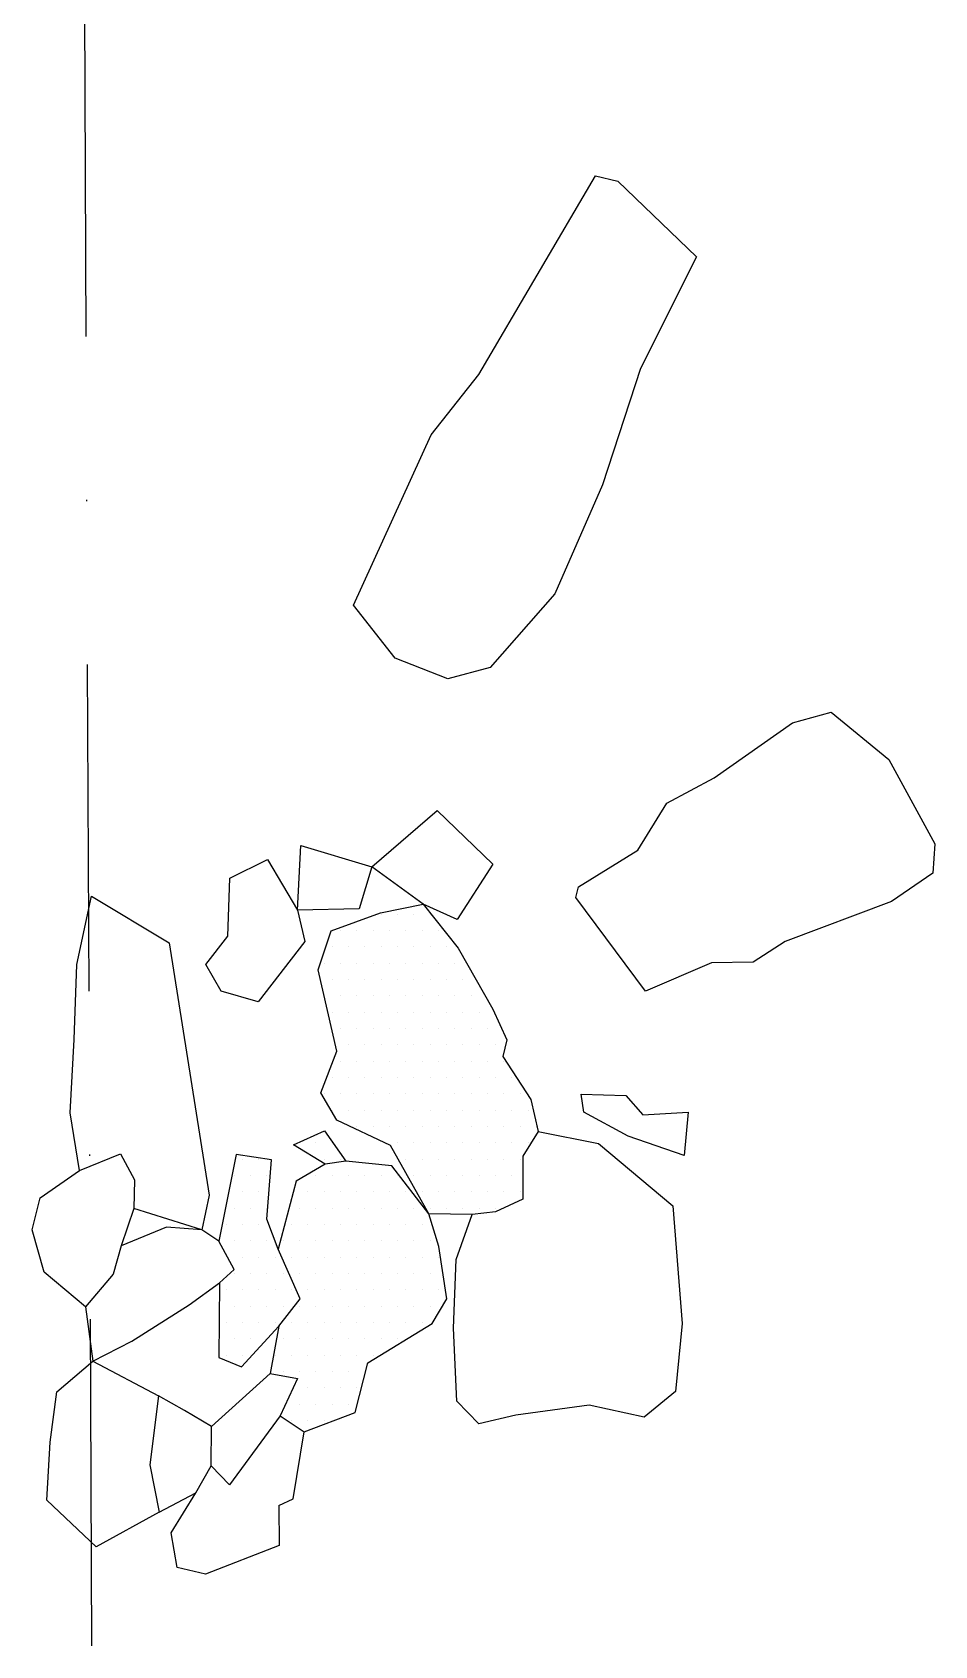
# Model space of a CAD drawing. Header units: metres. Extents: x -389 to -245, y -1900 to -1540.
# Drawn here: x -388.6 to -319.5, y -1899.7 to -1776.3 of the extents above; entities that cross this region are included whole.
import ezdxf

# ---------------------------------------------------------------- set-up
doc = ezdxf.new("R2010")
doc.units = ezdxf.units.M
doc.header["$LTSCALE"] = 25
doc.header["$MEASUREMENT"] = 0
doc.linetypes.add('STRICHPUNKTX2', pattern=[2, 1, -0.5, 0, -0.5])
doc.layers.get('0').update_dxf_attribs({"linetype": 'CONTINUOUS'})
for name, color, linetype in [('GRABUNGSGRENZE', 3, 'STRICHPUNKTX2'), ('STEINE', 4, 'CONTINUOUS'), ('STEINESCHRAFF', 4, 'CONTINUOUS')]:
    doc.layers.add(name, color=color, linetype=linetype)

# ---------------------------------------------------------------- blocks, each defined once
blk = doc.blocks.new('*X11')
at = {"color": 0}
for p, q in [((-361.875, -1843.75), (-361.875, -1843.75)), ((-360.625, -1843.75), (-360.625, -1843.75)), ((-359.375, -1843.75), (-359.375, -1843.75)), ((-358.125, -1843.75), (-358.125, -1843.75)), ((-365, -1845), (-365, -1845)), ((-363.75, -1845), (-363.75, -1845)), ((-362.5, -1845), (-362.5, -1845)), ((-361.25, -1845), (-361.25, -1845)), ((-360, -1845), (-360, -1845)), ((-358.75, -1845), (-358.75, -1845)), ((-357.5, -1845), (-357.5, -1845)), ((-365.625, -1846.25), (-365.625, -1846.25)), ((-364.375, -1846.25), (-364.375, -1846.25)), ((-363.125, -1846.25), (-363.125, -1846.25)), ((-361.875, -1846.25), (-361.875, -1846.25)), ((-360.625, -1846.25), (-360.625, -1846.25)), ((-359.375, -1846.25), (-359.375, -1846.25)), ((-358.125, -1846.25), (-358.125, -1846.25)), ((-356.875, -1846.25), (-356.875, -1846.25)), ((-366.25, -1847.5), (-366.25, -1847.5)), ((-365, -1847.5), (-365, -1847.5)), ((-363.75, -1847.5), (-363.75, -1847.5)), ((-362.5, -1847.5), (-362.5, -1847.5)), ((-361.25, -1847.5), (-361.25, -1847.5)), ((-360, -1847.5), (-360, -1847.5)), ((-358.75, -1847.5), (-358.75, -1847.5)), ((-357.5, -1847.5), (-357.5, -1847.5)), ((-356.25, -1847.5), (-356.25, -1847.5)), ((-365.625, -1848.75), (-365.625, -1848.75)), ((-364.375, -1848.75), (-364.375, -1848.75)), ((-363.125, -1848.75), (-363.125, -1848.75)), ((-361.875, -1848.75), (-361.875, -1848.75)), ((-360.625, -1848.75), (-360.625, -1848.75)), ((-359.375, -1848.75), (-359.375, -1848.75)), ((-358.125, -1848.75), (-358.125, -1848.75)), ((-356.875, -1848.75), (-356.875, -1848.75)), ((-355.625, -1848.75), (-355.625, -1848.75)), ((-366.25, -1850), (-366.25, -1850)), ((-365, -1850), (-365, -1850)), ((-363.75, -1850), (-363.75, -1850)), ((-362.5, -1850), (-362.5, -1850)), ((-361.25, -1850), (-361.25, -1850)), ((-360, -1850), (-360, -1850)), ((-358.75, -1850), (-358.75, -1850)), ((-357.5, -1850), (-357.5, -1850)), ((-356.25, -1850), (-356.25, -1850)), ((-355, -1850), (-355, -1850)), ((-365.625, -1851.25), (-365.625, -1851.25)), ((-364.375, -1851.25), (-364.375, -1851.25)), ((-363.125, -1851.25), (-363.125, -1851.25)), ((-361.875, -1851.25), (-361.875, -1851.25)), ((-360.625, -1851.25), (-360.625, -1851.25)), ((-359.375, -1851.25), (-359.375, -1851.25)), ((-358.125, -1851.25), (-358.125, -1851.25)), ((-356.875, -1851.25), (-356.875, -1851.25)), ((-355.625, -1851.25), (-355.625, -1851.25)), ((-354.375, -1851.25), (-354.375, -1851.25)), ((-365, -1852.5), (-365, -1852.5)), ((-363.75, -1852.5), (-363.75, -1852.5)), ((-362.5, -1852.5), (-362.5, -1852.5)), ((-361.25, -1852.5), (-361.25, -1852.5)), ((-360, -1852.5), (-360, -1852.5)), ((-358.75, -1852.5), (-358.75, -1852.5)), ((-357.5, -1852.5), (-357.5, -1852.5)), ((-356.25, -1852.5), (-356.25, -1852.5)), ((-355, -1852.5), (-355, -1852.5)), ((-353.75, -1852.5), (-353.75, -1852.5)), ((-364.375, -1853.75), (-364.375, -1853.75)), ((-363.125, -1853.75), (-363.125, -1853.75)), ((-361.875, -1853.75), (-361.875, -1853.75)), ((-360.625, -1853.75), (-360.625, -1853.75)), ((-359.375, -1853.75), (-359.375, -1853.75)), ((-358.125, -1853.75), (-358.125, -1853.75)), ((-356.875, -1853.75), (-356.875, -1853.75)), ((-355.625, -1853.75), (-355.625, -1853.75)), ((-354.375, -1853.75), (-354.375, -1853.75)), ((-353.125, -1853.75), (-353.125, -1853.75)), ((-365, -1855), (-365, -1855)), ((-363.75, -1855), (-363.75, -1855)), ((-362.5, -1855), (-362.5, -1855)), ((-361.25, -1855), (-361.25, -1855)), ((-360, -1855), (-360, -1855)), ((-358.75, -1855), (-358.75, -1855)), ((-357.5, -1855), (-357.5, -1855)), ((-356.25, -1855), (-356.25, -1855)), ((-355, -1855), (-355, -1855)), ((-353.75, -1855), (-353.75, -1855)), ((-352.5, -1855), (-352.5, -1855)), ((-365.625, -1856.25), (-365.625, -1856.25)), ((-364.375, -1856.25), (-364.375, -1856.25)), ((-363.125, -1856.25), (-363.125, -1856.25)), ((-361.875, -1856.25), (-361.875, -1856.25)), ((-360.625, -1856.25), (-360.625, -1856.25)), ((-359.375, -1856.25), (-359.375, -1856.25)), ((-358.125, -1856.25), (-358.125, -1856.25)), ((-356.875, -1856.25), (-356.875, -1856.25)), ((-355.625, -1856.25), (-355.625, -1856.25)), ((-354.375, -1856.25), (-354.375, -1856.25)), ((-353.125, -1856.25), (-353.125, -1856.25)), ((-351.875, -1856.25), (-351.875, -1856.25)), ((-366.25, -1857.5), (-366.25, -1857.5)), ((-365, -1857.5), (-365, -1857.5)), ((-363.75, -1857.5), (-363.75, -1857.5)), ((-362.5, -1857.5), (-362.5, -1857.5)), ((-361.25, -1857.5), (-361.25, -1857.5)), ((-360, -1857.5), (-360, -1857.5)), ((-358.75, -1857.5), (-358.75, -1857.5)), ((-357.5, -1857.5), (-357.5, -1857.5)), ((-356.25, -1857.5), (-356.25, -1857.5)), ((-355, -1857.5), (-355, -1857.5)), ((-353.75, -1857.5), (-353.75, -1857.5)), ((-352.5, -1857.5), (-352.5, -1857.5)), ((-351.25, -1857.5), (-351.25, -1857.5)), ((-365.625, -1858.75), (-365.625, -1858.75)), ((-364.375, -1858.75), (-364.375, -1858.75)), ((-363.125, -1858.75), (-363.125, -1858.75)), ((-361.875, -1858.75), (-361.875, -1858.75)), ((-360.625, -1858.75), (-360.625, -1858.75)), ((-359.375, -1858.75), (-359.375, -1858.75)), ((-358.125, -1858.75), (-358.125, -1858.75)), ((-356.875, -1858.75), (-356.875, -1858.75)), ((-355.625, -1858.75), (-355.625, -1858.75)), ((-354.375, -1858.75), (-354.375, -1858.75)), ((-353.125, -1858.75), (-353.125, -1858.75)), ((-351.875, -1858.75), (-351.875, -1858.75)), ((-350.625, -1858.75), (-350.625, -1858.75)), ((-363.75, -1860), (-363.75, -1860)), ((-362.5, -1860), (-362.5, -1860)), ((-361.25, -1860), (-361.25, -1860)), ((-360, -1860), (-360, -1860)), ((-358.75, -1860), (-358.75, -1860)), ((-357.5, -1860), (-357.5, -1860)), ((-356.25, -1860), (-356.25, -1860)), ((-355, -1860), (-355, -1860)), ((-353.75, -1860), (-353.75, -1860)), ((-352.5, -1860), (-352.5, -1860)), ((-351.25, -1860), (-351.25, -1860)), ((-350, -1860), (-350, -1860)), ((-368.125, -1861.25), (-368.125, -1861.25)), ((-366.875, -1861.25), (-366.875, -1861.25)), ((-365.625, -1861.25), (-365.625, -1861.25)), ((-360.625, -1861.25), (-360.625, -1861.25)), ((-359.375, -1861.25), (-359.375, -1861.25)), ((-358.125, -1861.25), (-358.125, -1861.25)), ((-356.875, -1861.25), (-356.875, -1861.25)), ((-355.625, -1861.25), (-355.625, -1861.25)), ((-354.375, -1861.25), (-354.375, -1861.25)), ((-353.125, -1861.25), (-353.125, -1861.25)), ((-351.875, -1861.25), (-351.875, -1861.25)), ((-350.625, -1861.25), (-350.625, -1861.25)), ((-372.5, -1862.5), (-372.5, -1862.5)), ((-371.25, -1862.5), (-371.25, -1862.5)), ((-366.25, -1862.5), (-366.25, -1862.5)), ((-365, -1862.5), (-365, -1862.5)), ((-360, -1862.5), (-360, -1862.5)), ((-358.75, -1862.5), (-358.75, -1862.5)), ((-357.5, -1862.5), (-357.5, -1862.5)), ((-356.25, -1862.5), (-356.25, -1862.5)), ((-355, -1862.5), (-355, -1862.5)), ((-353.75, -1862.5), (-353.75, -1862.5)), ((-352.5, -1862.5), (-352.5, -1862.5)), ((-351.25, -1862.5), (-351.25, -1862.5)), ((-373.125, -1863.75), (-373.125, -1863.75)), ((-371.875, -1863.75), (-371.875, -1863.75)), ((-370.625, -1863.75), (-370.625, -1863.75)), ((-366.875, -1863.75), (-366.875, -1863.75)), ((-365.625, -1863.75), (-365.625, -1863.75)), ((-364.375, -1863.75), (-364.375, -1863.75)), ((-363.125, -1863.75), (-363.125, -1863.75)), ((-361.875, -1863.75), (-361.875, -1863.75)), ((-360.625, -1863.75), (-360.625, -1863.75)), ((-359.375, -1863.75), (-359.375, -1863.75)), ((-358.125, -1863.75), (-358.125, -1863.75)), ((-356.875, -1863.75), (-356.875, -1863.75)), ((-355.625, -1863.75), (-355.625, -1863.75)), ((-354.375, -1863.75), (-354.375, -1863.75)), ((-353.125, -1863.75), (-353.125, -1863.75)), ((-351.875, -1863.75), (-351.875, -1863.75)), ((-372.5, -1865), (-372.5, -1865)), ((-371.25, -1865), (-371.25, -1865)), ((-367.5, -1865), (-367.5, -1865)), ((-366.25, -1865), (-366.25, -1865)), ((-365, -1865), (-365, -1865)), ((-363.75, -1865), (-363.75, -1865)), ((-362.5, -1865), (-362.5, -1865)), ((-361.25, -1865), (-361.25, -1865)), ((-360, -1865), (-360, -1865)), ((-358.75, -1865), (-358.75, -1865)), ((-357.5, -1865), (-357.5, -1865)), ((-356.25, -1865), (-356.25, -1865)), ((-355, -1865), (-355, -1865)), ((-353.75, -1865), (-353.75, -1865)), ((-352.5, -1865), (-352.5, -1865)), ((-351.25, -1865), (-351.25, -1865)), ((-373.125, -1866.25), (-373.125, -1866.25)), ((-371.875, -1866.25), (-371.875, -1866.25)), ((-370.625, -1866.25), (-370.625, -1866.25)), ((-368.125, -1866.25), (-368.125, -1866.25)), ((-366.875, -1866.25), (-366.875, -1866.25)), ((-365.625, -1866.25), (-365.625, -1866.25)), ((-364.375, -1866.25), (-364.375, -1866.25)), ((-363.125, -1866.25), (-363.125, -1866.25)), ((-361.875, -1866.25), (-361.875, -1866.25)), ((-360.625, -1866.25), (-360.625, -1866.25)), ((-359.375, -1866.25), (-359.375, -1866.25)), ((-358.125, -1866.25), (-358.125, -1866.25)), ((-356.875, -1866.25), (-356.875, -1866.25)), ((-355.625, -1866.25), (-355.625, -1866.25)), ((-354.375, -1866.25), (-354.375, -1866.25)), ((-353.125, -1866.25), (-353.125, -1866.25)), ((-373.75, -1867.5), (-373.75, -1867.5)), ((-372.5, -1867.5), (-372.5, -1867.5)), ((-371.25, -1867.5), (-371.25, -1867.5)), ((-368.75, -1867.5), (-368.75, -1867.5)), ((-367.5, -1867.5), (-367.5, -1867.5)), ((-366.25, -1867.5), (-366.25, -1867.5)), ((-365, -1867.5), (-365, -1867.5)), ((-363.75, -1867.5), (-363.75, -1867.5)), ((-362.5, -1867.5), (-362.5, -1867.5)), ((-361.25, -1867.5), (-361.25, -1867.5)), ((-360, -1867.5), (-360, -1867.5)), ((-358.75, -1867.5), (-358.75, -1867.5)), ((-373.125, -1868.75), (-373.125, -1868.75)), ((-371.875, -1868.75), (-371.875, -1868.75)), ((-370.625, -1868.75), (-370.625, -1868.75)), ((-369.375, -1868.75), (-369.375, -1868.75)), ((-368.125, -1868.75), (-368.125, -1868.75)), ((-366.875, -1868.75), (-366.875, -1868.75)), ((-365.625, -1868.75), (-365.625, -1868.75)), ((-364.375, -1868.75), (-364.375, -1868.75)), ((-363.125, -1868.75), (-363.125, -1868.75)), ((-361.875, -1868.75), (-361.875, -1868.75)), ((-360.625, -1868.75), (-360.625, -1868.75)), ((-359.375, -1868.75), (-359.375, -1868.75)), ((-358.125, -1868.75), (-358.125, -1868.75)), ((-372.5, -1870), (-372.5, -1870)), ((-371.25, -1870), (-371.25, -1870)), ((-370, -1870), (-370, -1870)), ((-368.75, -1870), (-368.75, -1870)), ((-367.5, -1870), (-367.5, -1870)), ((-366.25, -1870), (-366.25, -1870)), ((-365, -1870), (-365, -1870)), ((-363.75, -1870), (-363.75, -1870)), ((-362.5, -1870), (-362.5, -1870)), ((-361.25, -1870), (-361.25, -1870)), ((-360, -1870), (-360, -1870)), ((-358.75, -1870), (-358.75, -1870)), ((-357.5, -1870), (-357.5, -1870)), ((-373.125, -1871.25), (-373.125, -1871.25)), ((-371.875, -1871.25), (-371.875, -1871.25)), ((-370.625, -1871.25), (-370.625, -1871.25)), ((-369.375, -1871.25), (-369.375, -1871.25)), ((-368.125, -1871.25), (-368.125, -1871.25)), ((-366.875, -1871.25), (-366.875, -1871.25)), ((-365.625, -1871.25), (-365.625, -1871.25)), ((-364.375, -1871.25), (-364.375, -1871.25)), ((-363.125, -1871.25), (-363.125, -1871.25)), ((-361.875, -1871.25), (-361.875, -1871.25)), ((-360.625, -1871.25), (-360.625, -1871.25)), ((-359.375, -1871.25), (-359.375, -1871.25)), ((-358.125, -1871.25), (-358.125, -1871.25)), ((-373.75, -1872.5), (-373.75, -1872.5)), ((-372.5, -1872.5), (-372.5, -1872.5)), ((-371.25, -1872.5), (-371.25, -1872.5)), ((-370, -1872.5), (-370, -1872.5)), ((-368.75, -1872.5), (-368.75, -1872.5)), ((-367.5, -1872.5), (-367.5, -1872.5)), ((-366.25, -1872.5), (-366.25, -1872.5)), ((-365, -1872.5), (-365, -1872.5)), ((-363.75, -1872.5), (-363.75, -1872.5)), ((-362.5, -1872.5), (-362.5, -1872.5)), ((-361.25, -1872.5), (-361.25, -1872.5)), ((-360, -1872.5), (-360, -1872.5)), ((-358.75, -1872.5), (-358.75, -1872.5)), ((-357.5, -1872.5), (-357.5, -1872.5)), ((-373.125, -1873.75), (-373.125, -1873.75)), ((-371.875, -1873.75), (-371.875, -1873.75)), ((-370.625, -1873.75), (-370.625, -1873.75)), ((-369.375, -1873.75), (-369.375, -1873.75)), ((-368.125, -1873.75), (-368.125, -1873.75)), ((-366.875, -1873.75), (-366.875, -1873.75)), ((-365.625, -1873.75), (-365.625, -1873.75)), ((-364.375, -1873.75), (-364.375, -1873.75)), ((-363.125, -1873.75), (-363.125, -1873.75)), ((-361.875, -1873.75), (-361.875, -1873.75)), ((-360.625, -1873.75), (-360.625, -1873.75)), ((-359.375, -1873.75), (-359.375, -1873.75)), ((-358.125, -1873.75), (-358.125, -1873.75)), ((-373.75, -1875), (-373.75, -1875)), ((-372.5, -1875), (-372.5, -1875)), ((-371.25, -1875), (-371.25, -1875)), ((-370, -1875), (-370, -1875)), ((-368.75, -1875), (-368.75, -1875)), ((-367.5, -1875), (-367.5, -1875)), ((-366.25, -1875), (-366.25, -1875)), ((-365, -1875), (-365, -1875)), ((-363.75, -1875), (-363.75, -1875)), ((-362.5, -1875), (-362.5, -1875)), ((-361.25, -1875), (-361.25, -1875)), ((-360, -1875), (-360, -1875)), ((-358.75, -1875), (-358.75, -1875)), ((-373.125, -1876.25), (-373.125, -1876.25)), ((-371.875, -1876.25), (-371.875, -1876.25)), ((-370.625, -1876.25), (-370.625, -1876.25)), ((-369.375, -1876.25), (-369.375, -1876.25)), ((-368.125, -1876.25), (-368.125, -1876.25)), ((-366.875, -1876.25), (-366.875, -1876.25)), ((-365.625, -1876.25), (-365.625, -1876.25)), ((-364.375, -1876.25), (-364.375, -1876.25)), ((-363.125, -1876.25), (-363.125, -1876.25)), ((-361.875, -1876.25), (-361.875, -1876.25)), ((-360.625, -1876.25), (-360.625, -1876.25)), ((-373.75, -1877.5), (-373.75, -1877.5)), ((-372.5, -1877.5), (-372.5, -1877.5)), ((-370, -1877.5), (-370, -1877.5)), ((-368.75, -1877.5), (-368.75, -1877.5)), ((-367.5, -1877.5), (-367.5, -1877.5)), ((-366.25, -1877.5), (-366.25, -1877.5)), ((-365, -1877.5), (-365, -1877.5)), ((-363.75, -1877.5), (-363.75, -1877.5)), ((-362.5, -1877.5), (-362.5, -1877.5)), ((-369.375, -1878.75), (-369.375, -1878.75)), ((-368.125, -1878.75), (-368.125, -1878.75)), ((-366.875, -1878.75), (-366.875, -1878.75)), ((-365.625, -1878.75), (-365.625, -1878.75)), ((-364.375, -1878.75), (-364.375, -1878.75)), ((-363.125, -1878.75), (-363.125, -1878.75)), ((-367.5, -1880), (-367.5, -1880)), ((-366.25, -1880), (-366.25, -1880)), ((-365, -1880), (-365, -1880)), ((-363.75, -1880), (-363.75, -1880)), ((-368.125, -1881.25), (-368.125, -1881.25)), ((-366.875, -1881.25), (-366.875, -1881.25)), ((-365.625, -1881.25), (-365.625, -1881.25)), ((-364.375, -1881.25), (-364.375, -1881.25)), ((-368.75, -1882.5), (-368.75, -1882.5)), ((-367.5, -1882.5), (-367.5, -1882.5)), ((-366.25, -1882.5), (-366.25, -1882.5))]:
    blk.add_line(p, q, dxfattribs=at)

msp = doc.modelspace()

# ---------------------------------------------------------------- linework, layer by layer
at = {"layer": 'GRABUNGSGRENZE'}
msp.add_lwpolyline([(-384.02, -1899.75), (-385.62, -1540.51)], dxfattribs=at)
at = {"layer": 'STEINE'}
for points in [[(-364.01, -1820.1), (-358.06, -1807.08), (-354.4, -1802.45), (-345.49, -1787.25), (-343.76, -1787.66), (-337.76, -1793.46), (-342.04, -1802), (-344.94, -1810.9), (-348.6, -1819.24), (-353.54, -1824.89), (-356.79, -1825.75), (-360.81, -1824.17), (-364.01, -1820.1)], [(-346.78, -1841.67), (-342.25, -1838.87), (-340.01, -1835.26), (-336.4, -1833.33), (-330.4, -1829.11), (-327.45, -1828.3), (-323.02, -1831.91), (-319.51, -1838.37), (-319.67, -1840.61), (-322.82, -1842.8), (-330.96, -1845.85), (-333.4, -1847.42), (-336.61, -1847.47), (-341.64, -1849.66), (-346.98, -1842.49), (-346.78, -1841.67)], [(-356.08, -1844.16), (-358.68, -1842.99), (-362.59, -1840.14), (-357.61, -1835.82), (-353.34, -1839.94), (-356.08, -1844.16)], [(-368.29, -1843.45), (-368.04, -1838.51), (-362.59, -1840.14), (-363.56, -1843.35), (-368.29, -1843.45)], [(-375.31, -1847.62), (-373.63, -1845.43), (-373.48, -1841), (-370.58, -1839.58), (-368.29, -1843.45), (-367.73, -1845.84), (-371.29, -1850.47), (-374.14, -1849.65), (-375.31, -1847.62)], [(-384.98, -1863.38), (-385.69, -1858.96), (-385.38, -1853.36), (-385.18, -1847.61), (-384.06, -1842.38), (-378.11, -1845.94), (-375.06, -1865.27), (-375.62, -1867.91), (-380.81, -1866.28)], [(-365.29, -1859.52), (-366.51, -1857.43), (-365.29, -1854.23), (-366.72, -1848.02), (-365.7, -1845.02), (-361.93, -1843.65), (-358.68, -1842.99), (-355.98, -1846.35), (-353.34, -1851.03), (-352.27, -1853.37), (-352.58, -1854.64), (-350.44, -1857.95), (-349.88, -1860.39), (-351.05, -1862.27), (-351.05, -1865.58), (-353.14, -1866.54), (-354.92, -1866.74), (-358.23, -1866.69), (-361.17, -1861.45), (-361.17, -1861.45), (-365.29, -1859.52)], [(-346.37, -1858.91), (-346.58, -1857.54), (-343.17, -1857.64), (-341.85, -1859.12), (-338.39, -1858.92), (-338.69, -1862.22), (-342.97, -1860.75), (-346.37, -1858.91)], [(-366.16, -1862.88), (-368.6, -1861.4), (-366.21, -1860.33), (-364.58, -1862.67)], [(-349.88, -1860.39), (-345.25, -1861.3), (-339.56, -1866.09), (-338.85, -1875.09), (-339.36, -1880.28), (-341.75, -1882.26), (-345.97, -1881.34), (-351.57, -1882.11), (-354.41, -1882.77), (-356.09, -1881.04), (-356.35, -1875.44), (-356.14, -1870.2), (-354.92, -1866.74)], [(-384.52, -1873.81), (-387.68, -1871.16), (-388.59, -1867.91), (-387.98, -1865.47), (-384.98, -1863.38), (-381.83, -1862.11), (-380.76, -1864.09), (-380.81, -1866.28), (-381.78, -1869.13), (-382.39, -1871.32), (-384.52, -1873.81)], [(-374.25, -1871.98), (-374.3, -1877.68), (-372.57, -1878.39), (-369.72, -1875.29), (-368.09, -1873.2), (-369.77, -1869.39), (-370.64, -1867.1), (-370.28, -1862.57), (-372.98, -1862.16), (-374.3, -1868.78)], [(-369.62, -1882.15), (-367.79, -1883.37), (-363.88, -1881.9), (-362.91, -1878.09), (-357.97, -1875.09), (-356.85, -1873.2), (-357.46, -1869.19), (-358.23, -1866.69), (-361.07, -1863.03), (-364.58, -1862.67), (-366.16, -1862.88), (-368.4, -1864.2), (-369.77, -1869.39)], [(-384.52, -1873.81), (-383.96, -1877.98), (-380.96, -1876.45), (-376.59, -1873.66), (-374.25, -1871.98), (-373.13, -1870.96), (-374.3, -1868.78), (-375.62, -1867.91), (-378.32, -1867.71), (-381.78, -1869.13)], [(-369.72, -1875.29), (-370.38, -1878.9)], [(-378.88, -1889.53), (-383.71, -1892.17), (-383.71, -1892.17), (-387.48, -1888.61), (-387.22, -1884.18), (-386.71, -1880.32), (-383.96, -1877.98), (-378.93, -1880.62), (-378.93, -1880.62), (-379.59, -1885.91), (-378.88, -1889.53)], [(-374.86, -1882.97), (-370.38, -1878.9), (-370.38, -1878.9), (-368.3, -1879.3), (-369.62, -1882.15), (-373.49, -1887.44), (-374.91, -1885.97)], [(-378.88, -1889.53), (-376.08, -1888.05), (-374.91, -1885.97), (-374.86, -1882.97), (-376.95, -1881.74), (-378.93, -1880.62)], [(-369.73, -1889.02), (-368.61, -1888.51), (-367.79, -1883.37)], [(-369.73, -1889.02), (-369.68, -1892.07), (-375.32, -1894.26), (-377.51, -1893.75), (-377.97, -1891.1), (-376.08, -1888.05)]]:
    msp.add_lwpolyline(points, dxfattribs=at)

# ---------------------------------------------------------------- block references
at = {"layer": 'STEINESCHRAFF'}
msp.add_blockref('*X11', (0, 0), dxfattribs=at)

doc.saveas('drawing.dxf')
